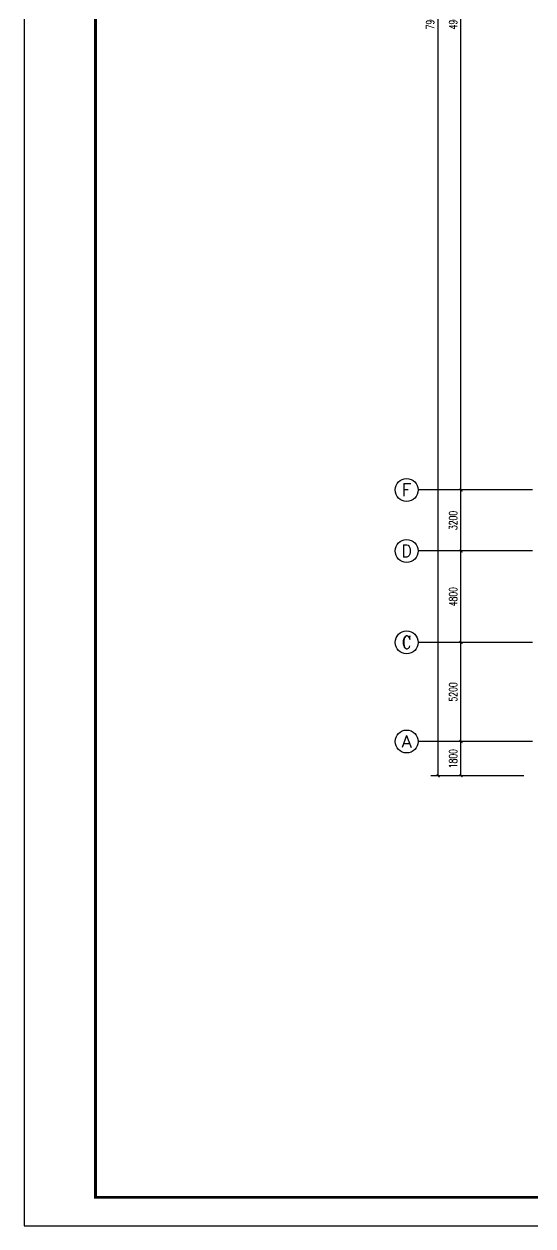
# Model space of a CAD drawing. Extents: x 1725663 to 4653551, y -550461 to 248782.
# Drawn here: x 2031892 to 2058572, y -271095 to -208020 of the extents above; entities that cross this region are included whole.
import ezdxf
from ezdxf.enums import TextEntityAlignment as Align

# ---------------------------------------------------------------- set-up
doc = ezdxf.new("R2010")
doc.units = 0
doc.header["$LTSCALE"] = 1000
for name, color, linetype in [('0-底图', 7, 'Continuous'), ('AXIS', 3, 'Continuous'), ('AXIS_TEXT', 7, 'Continuous'), ('BTTK', 7, 'Continuous'), ('PUB_TITLE', 4, 'Continuous')]:
    doc.layers.add(name, color=color, linetype=linetype)
doc.styles.add('_TCH_AXIS', font='COMPLEX', dxfattribs={"bigfont": 'GBCBIG'})
doc.styles.add('A_DIM_T3', font='SIMPLEX', dxfattribs={"width": 0.7, "bigfont": 'HZ'})
doc.styles.add('COMPLEX', font='COMPLEX')
doc.styles.add('HZ(TK)', font='geniso.shx', dxfattribs={"width": 0.9, "bigfont": 'hztxt.shx'})
doc.dimstyles.new('_TCH_ARCH&&150', dxfattribs={"dimtxt": 420, "dimasz": 150, "dimexe": 375, "dimexo": 450, "dimgap": 202.5, "dimtad": 1, "dimdec": 0, "dimzin": 0, "dimdsep": 46, "dimtxsty": 'A_DIM_T3', "dimblk": 'ARCHTICK', "dimcen": 0.09, "dimclrt": 7, "dimazin": 2, "dimtfac": 1, "dimtdec": 0, "dimtix": 1, "dimtmove": 2, "dimatfit": 3, "dimfxl": 150, "dimtolj": 1, "dimtzin": 0, "dimarcsym": 0})

# ---------------------------------------------------------------- blocks, each defined once
blk = doc.blocks.new('vhtemplate_2020年新竖式图框_A0')
at = {"layer": 'PUB_TITLE', "color": 7}
blk.add_lwpolyline([(0, 0), (1189, 0), (1189, 841), (0, 841)], close=True, dxfattribs=at)
at = {"layer": 'PUB_TITLE', "const_width": 1}
blk.add_lwpolyline([(25, 10), (1179, 10), (1179, 831), (25, 831)], close=True, dxfattribs=at)
at = {"layer": 'BTTK', "color": 4, "style": 'HZ(TK)', "width": 0.9}
for tag, p in [('合作单位', (1144, 743.5)), ('建设单位', (1144, 209.5)), ('工程名称', (1144, 176.5)), ('子项名称', (1154, 160)), ('图纸名称', (1144, 141))]:
    blk.add_attdef(tag, text='', height=3.5, dxfattribs=at).set_placement(p, align=Align.MIDDLE_CENTER)
for tag, p in [('注册证书号', (1156.5, 309.01)), ('注册印章号', (1156.5, 301.01)), ('设计号', (1154, 193)), ('图别', (1137.75, 34)), ('图号', (1170.25, 34)), ('版本号', (1137.75, 26)), ('日期', (1170.25, 26))]:
    blk.add_attdef(tag, text='', height=3.5, dxfattribs=at).set_placement(p, align=Align.MIDDLE)
blk = doc.blocks.new('_ArchTick')
at = {"color": 0, "linetype": 'ByBlock', "const_width": 0.4}
blk.add_lwpolyline([(-0.5, -0.5), (0.5, 0.5)], dxfattribs=at)
blk = doc.blocks.new('*D1056')
at = {"layer": 'AXIS', "color": 0, "lineweight": -2, "transparency": 16777216}
for p, q in [((1494857, -86738), (1489982, -86738)), ((1490357, -166338), (1490357, -86738)), ((1494857, -166338), (1489982, -166338))]:
    blk.add_line(p, q, dxfattribs=at)
at = {"layer": 'Defpoints', "color": 0, "transparency": 16777216}
for p in [(1490357, -86738), (1495307, -86738), (1495307, -166338)]:
    blk.add_point(p, dxfattribs=at)
at = {"layer": 'AXIS', "color": 0, "lineweight": -2, "transparency": 16777216, "xscale": 150, "yscale": 150, "zscale": 150}
for p, rotation in [((1490357, -86738), 90), ((1490357, -166338), 270)]:
    blk.add_blockref('_ArchTick', p, dxfattribs=dict(at, rotation=rotation))
at = {"layer": 'AXIS', "color": 7, "transparency": 16777216, "insert": (1489944, -126538), "char_height": 420, "attachment_point": 5, "rotation": 90, "style": 'A_DIM_T3'}
blk.add_mtext('\\A1;79600', dxfattribs=at)
blk = doc.blocks.new('*D1057')
at = {"layer": 'AXIS', "color": 0, "lineweight": -2, "transparency": 16777216}
for p, q in [((1494857, -164538), (1491182, -164538)), ((1491557, -166338), (1491557, -164538)), ((1494857, -166338), (1491182, -166338))]:
    blk.add_line(p, q, dxfattribs=at)
at = {"layer": 'Defpoints', "color": 0, "transparency": 16777216}
for p in [(1491557, -164538), (1495307, -164538), (1495307, -166338)]:
    blk.add_point(p, dxfattribs=at)
at = {"layer": 'AXIS', "color": 0, "lineweight": -2, "transparency": 16777216, "xscale": 150, "yscale": 150, "zscale": 150}
for p, rotation in [((1491557, -164538), 90), ((1491557, -166338), 270)]:
    blk.add_blockref('_ArchTick', p, dxfattribs=dict(at, rotation=rotation))
at = {"layer": 'AXIS', "color": 7, "transparency": 16777216, "insert": (1491144, -165438), "char_height": 420, "attachment_point": 5, "rotation": 90, "style": 'A_DIM_T3'}
blk.add_mtext('\\A1;1800', dxfattribs=at)
blk = doc.blocks.new('*D1058')
at = {"layer": 'AXIS', "color": 0, "lineweight": -2, "transparency": 16777216}
for p, q in [((1494857, -159338), (1491182, -159338)), ((1491557, -164538), (1491557, -159338)), ((1494857, -164538), (1491182, -164538))]:
    blk.add_line(p, q, dxfattribs=at)
at = {"layer": 'Defpoints', "color": 0, "transparency": 16777216}
for p in [(1491557, -159338), (1495307, -159338), (1495307, -164538)]:
    blk.add_point(p, dxfattribs=at)
at = {"layer": 'AXIS', "color": 0, "lineweight": -2, "transparency": 16777216, "xscale": 150, "yscale": 150, "zscale": 150}
for p, rotation in [((1491557, -159338), 90), ((1491557, -164538), 270)]:
    blk.add_blockref('_ArchTick', p, dxfattribs=dict(at, rotation=rotation))
at = {"layer": 'AXIS', "color": 7, "transparency": 16777216, "insert": (1491144, -161938), "char_height": 420, "attachment_point": 5, "rotation": 90, "style": 'A_DIM_T3'}
blk.add_mtext('\\A1;5200', dxfattribs=at)
blk = doc.blocks.new('*D1059')
at = {"layer": 'AXIS', "color": 0, "lineweight": -2, "transparency": 16777216}
for p, q in [((1494857, -154538), (1491182, -154538)), ((1491557, -159338), (1491557, -154538)), ((1494857, -159338), (1491182, -159338))]:
    blk.add_line(p, q, dxfattribs=at)
at = {"layer": 'Defpoints', "color": 0, "transparency": 16777216}
for p in [(1491557, -154538), (1495307, -154538), (1495307, -159338)]:
    blk.add_point(p, dxfattribs=at)
at = {"layer": 'AXIS', "color": 0, "lineweight": -2, "transparency": 16777216, "xscale": 150, "yscale": 150, "zscale": 150}
for p, rotation in [((1491557, -154538), 90), ((1491557, -159338), 270)]:
    blk.add_blockref('_ArchTick', p, dxfattribs=dict(at, rotation=rotation))
at = {"layer": 'AXIS', "color": 7, "transparency": 16777216, "insert": (1491144, -156938), "char_height": 420, "attachment_point": 5, "rotation": 90, "style": 'A_DIM_T3'}
blk.add_mtext('\\A1;4800', dxfattribs=at)
blk = doc.blocks.new('*D1060')
at = {"layer": 'AXIS', "color": 0, "lineweight": -2, "transparency": 16777216}
for p, q in [((1494857, -151338), (1491182, -151338)), ((1491557, -154538), (1491557, -151338)), ((1494857, -154538), (1491182, -154538))]:
    blk.add_line(p, q, dxfattribs=at)
at = {"layer": 'Defpoints', "color": 0, "transparency": 16777216}
for p in [(1491557, -151338), (1495307, -151338), (1495307, -154538)]:
    blk.add_point(p, dxfattribs=at)
at = {"layer": 'AXIS', "color": 0, "lineweight": -2, "transparency": 16777216, "xscale": 150, "yscale": 150, "zscale": 150}
for p, rotation in [((1491557, -151338), 90), ((1491557, -154538), 270)]:
    blk.add_blockref('_ArchTick', p, dxfattribs=dict(at, rotation=rotation))
at = {"layer": 'AXIS', "color": 7, "transparency": 16777216, "insert": (1491144, -152938), "char_height": 420, "attachment_point": 5, "rotation": 90, "style": 'A_DIM_T3'}
blk.add_mtext('\\A1;3200', dxfattribs=at)
blk = doc.blocks.new('*D1061')
at = {"layer": 'AXIS', "color": 0, "lineweight": -2, "transparency": 16777216}
for p, q in [((1494857, -101738), (1491182, -101738)), ((1491557, -151338), (1491557, -101738)), ((1494857, -151338), (1491182, -151338))]:
    blk.add_line(p, q, dxfattribs=at)
at = {"layer": 'Defpoints', "color": 0, "transparency": 16777216}
for p in [(1491557, -101738), (1495307, -101738), (1495307, -151338)]:
    blk.add_point(p, dxfattribs=at)
at = {"layer": 'AXIS', "color": 0, "lineweight": -2, "transparency": 16777216, "xscale": 150, "yscale": 150, "zscale": 150}
for p, rotation in [((1491557, -101738), 90), ((1491557, -151338), 270)]:
    blk.add_blockref('_ArchTick', p, dxfattribs=dict(at, rotation=rotation))
at = {"layer": 'AXIS', "color": 7, "transparency": 16777216, "insert": (1491144, -126538), "char_height": 420, "attachment_point": 5, "rotation": 90, "style": 'A_DIM_T3'}
blk.add_mtext('\\A1;49600', dxfattribs=at)
blk = doc.blocks.new('*D928')
at = {"layer": 'AXIS', "color": 0, "lineweight": -2, "transparency": 16777216}
for p, q in [((1494857, -86738), (1489982, -86738)), ((1490357, -166338), (1490357, -86738)), ((1494857, -166338), (1489982, -166338))]:
    blk.add_line(p, q, dxfattribs=at)
at = {"layer": 'Defpoints', "color": 0, "transparency": 16777216}
for p in [(1490357, -86738), (1495307, -86738), (1495307, -166338)]:
    blk.add_point(p, dxfattribs=at)
at = {"layer": 'AXIS', "color": 0, "lineweight": -2, "transparency": 16777216, "xscale": 150, "yscale": 150, "zscale": 150}
for p, rotation in [((1490357, -86738), 90), ((1490357, -166338), 270)]:
    blk.add_blockref('_ArchTick', p, dxfattribs=dict(at, rotation=rotation))
at = {"layer": 'AXIS', "color": 7, "transparency": 16777216, "insert": (1489944, -126538), "char_height": 420, "attachment_point": 5, "rotation": 90, "style": 'A_DIM_T3'}
blk.add_mtext('\\A1;79600', dxfattribs=at)
blk = doc.blocks.new('*D929')
at = {"layer": 'AXIS', "color": 0, "lineweight": -2, "transparency": 16777216}
for p, q in [((1494857, -164538), (1491182, -164538)), ((1491557, -166338), (1491557, -164538)), ((1494857, -166338), (1491182, -166338))]:
    blk.add_line(p, q, dxfattribs=at)
at = {"layer": 'Defpoints', "color": 0, "transparency": 16777216}
for p in [(1491557, -164538), (1495307, -164538), (1495307, -166338)]:
    blk.add_point(p, dxfattribs=at)
at = {"layer": 'AXIS', "color": 0, "lineweight": -2, "transparency": 16777216, "xscale": 150, "yscale": 150, "zscale": 150}
for p, rotation in [((1491557, -164538), 90), ((1491557, -166338), 270)]:
    blk.add_blockref('_ArchTick', p, dxfattribs=dict(at, rotation=rotation))
at = {"layer": 'AXIS', "color": 7, "transparency": 16777216, "insert": (1491144, -165438), "char_height": 420, "attachment_point": 5, "rotation": 90, "style": 'A_DIM_T3'}
blk.add_mtext('\\A1;1800', dxfattribs=at)
blk = doc.blocks.new('*D930')
at = {"layer": 'AXIS', "color": 0, "lineweight": -2, "transparency": 16777216}
for p, q in [((1494857, -159338), (1491182, -159338)), ((1491557, -164538), (1491557, -159338)), ((1494857, -164538), (1491182, -164538))]:
    blk.add_line(p, q, dxfattribs=at)
at = {"layer": 'Defpoints', "color": 0, "transparency": 16777216}
for p in [(1491557, -159338), (1495307, -159338), (1495307, -164538)]:
    blk.add_point(p, dxfattribs=at)
at = {"layer": 'AXIS', "color": 0, "lineweight": -2, "transparency": 16777216, "xscale": 150, "yscale": 150, "zscale": 150}
for p, rotation in [((1491557, -159338), 90), ((1491557, -164538), 270)]:
    blk.add_blockref('_ArchTick', p, dxfattribs=dict(at, rotation=rotation))
at = {"layer": 'AXIS', "color": 7, "transparency": 16777216, "insert": (1491144, -161938), "char_height": 420, "attachment_point": 5, "rotation": 90, "style": 'A_DIM_T3'}
blk.add_mtext('\\A1;5200', dxfattribs=at)
blk = doc.blocks.new('*D931')
at = {"layer": 'AXIS', "color": 0, "lineweight": -2, "transparency": 16777216}
for p, q in [((1494857, -154538), (1491182, -154538)), ((1491557, -159338), (1491557, -154538)), ((1494857, -159338), (1491182, -159338))]:
    blk.add_line(p, q, dxfattribs=at)
at = {"layer": 'Defpoints', "color": 0, "transparency": 16777216}
for p in [(1491557, -154538), (1495307, -154538), (1495307, -159338)]:
    blk.add_point(p, dxfattribs=at)
at = {"layer": 'AXIS', "color": 0, "lineweight": -2, "transparency": 16777216, "xscale": 150, "yscale": 150, "zscale": 150}
for p, rotation in [((1491557, -154538), 90), ((1491557, -159338), 270)]:
    blk.add_blockref('_ArchTick', p, dxfattribs=dict(at, rotation=rotation))
at = {"layer": 'AXIS', "color": 7, "transparency": 16777216, "insert": (1491144, -156938), "char_height": 420, "attachment_point": 5, "rotation": 90, "style": 'A_DIM_T3'}
blk.add_mtext('\\A1;4800', dxfattribs=at)
blk = doc.blocks.new('*D932')
at = {"layer": 'AXIS', "color": 0, "lineweight": -2, "transparency": 16777216}
for p, q in [((1494857, -151338), (1491182, -151338)), ((1491557, -154538), (1491557, -151338)), ((1494857, -154538), (1491182, -154538))]:
    blk.add_line(p, q, dxfattribs=at)
at = {"layer": 'Defpoints', "color": 0, "transparency": 16777216}
for p in [(1491557, -151338), (1495307, -151338), (1495307, -154538)]:
    blk.add_point(p, dxfattribs=at)
at = {"layer": 'AXIS', "color": 0, "lineweight": -2, "transparency": 16777216, "xscale": 150, "yscale": 150, "zscale": 150}
for p, rotation in [((1491557, -151338), 90), ((1491557, -154538), 270)]:
    blk.add_blockref('_ArchTick', p, dxfattribs=dict(at, rotation=rotation))
at = {"layer": 'AXIS', "color": 7, "transparency": 16777216, "insert": (1491144, -152938), "char_height": 420, "attachment_point": 5, "rotation": 90, "style": 'A_DIM_T3'}
blk.add_mtext('\\A1;3200', dxfattribs=at)
blk = doc.blocks.new('*D933')
at = {"layer": 'AXIS', "color": 0, "lineweight": -2, "transparency": 16777216}
for p, q in [((1494857, -101738), (1491182, -101738)), ((1491557, -151338), (1491557, -101738)), ((1494857, -151338), (1491182, -151338))]:
    blk.add_line(p, q, dxfattribs=at)
at = {"layer": 'Defpoints', "color": 0, "transparency": 16777216}
for p in [(1491557, -101738), (1495307, -101738), (1495307, -151338)]:
    blk.add_point(p, dxfattribs=at)
at = {"layer": 'AXIS', "color": 0, "lineweight": -2, "transparency": 16777216, "xscale": 150, "yscale": 150, "zscale": 150}
for p, rotation in [((1491557, -101738), 90), ((1491557, -151338), 270)]:
    blk.add_blockref('_ArchTick', p, dxfattribs=dict(at, rotation=rotation))
at = {"layer": 'AXIS', "color": 7, "transparency": 16777216, "insert": (1491144, -126538), "char_height": 420, "attachment_point": 5, "rotation": 90, "style": 'A_DIM_T3'}
blk.add_mtext('\\A1;49600', dxfattribs=at)
blk = doc.blocks.new('_AXISO')
blk.add_circle((0, 0), 0.5)
at = {"layer": 'AXIS_TEXT', "style": 'COMPLEX', "width": 1.041667}
blk.add_attdef('A', text='', height=0.56, dxfattribs=at).set_placement((-0.25, -0.28), (0.25, -0.28), align=Align.FIT)
blk = doc.blocks.new('*D992')
at = {"layer": 'AXIS', "color": 0, "lineweight": -2, "transparency": 16777216}
for p, q in [((1494857, -86738), (1489982, -86738)), ((1490357, -166338), (1490357, -86738)), ((1494857, -166338), (1489982, -166338))]:
    blk.add_line(p, q, dxfattribs=at)
at = {"layer": 'Defpoints', "color": 0, "transparency": 16777216}
for p in [(1490357, -86738), (1495307, -86738), (1495307, -166338)]:
    blk.add_point(p, dxfattribs=at)
at = {"layer": 'AXIS', "color": 0, "lineweight": -2, "transparency": 16777216, "xscale": 150, "yscale": 150, "zscale": 150}
for p, rotation in [((1490357, -86738), 90), ((1490357, -166338), 270)]:
    blk.add_blockref('_ArchTick', p, dxfattribs=dict(at, rotation=rotation))
at = {"layer": 'AXIS', "color": 7, "transparency": 16777216, "insert": (1489944, -126538), "char_height": 420, "attachment_point": 5, "rotation": 90, "style": 'A_DIM_T3'}
blk.add_mtext('\\A1;79600', dxfattribs=at)
blk = doc.blocks.new('*D993')
at = {"layer": 'AXIS', "color": 0, "lineweight": -2, "transparency": 16777216}
for p, q in [((1494857, -164538), (1491182, -164538)), ((1491557, -166338), (1491557, -164538)), ((1494857, -166338), (1491182, -166338))]:
    blk.add_line(p, q, dxfattribs=at)
at = {"layer": 'Defpoints', "color": 0, "transparency": 16777216}
for p in [(1491557, -164538), (1495307, -164538), (1495307, -166338)]:
    blk.add_point(p, dxfattribs=at)
at = {"layer": 'AXIS', "color": 0, "lineweight": -2, "transparency": 16777216, "xscale": 150, "yscale": 150, "zscale": 150}
for p, rotation in [((1491557, -164538), 90), ((1491557, -166338), 270)]:
    blk.add_blockref('_ArchTick', p, dxfattribs=dict(at, rotation=rotation))
at = {"layer": 'AXIS', "color": 7, "transparency": 16777216, "insert": (1491144, -165438), "char_height": 420, "attachment_point": 5, "rotation": 90, "style": 'A_DIM_T3'}
blk.add_mtext('\\A1;1800', dxfattribs=at)
blk = doc.blocks.new('*D994')
at = {"layer": 'AXIS', "color": 0, "lineweight": -2, "transparency": 16777216}
for p, q in [((1494857, -159338), (1491182, -159338)), ((1491557, -164538), (1491557, -159338)), ((1494857, -164538), (1491182, -164538))]:
    blk.add_line(p, q, dxfattribs=at)
at = {"layer": 'Defpoints', "color": 0, "transparency": 16777216}
for p in [(1491557, -159338), (1495307, -159338), (1495307, -164538)]:
    blk.add_point(p, dxfattribs=at)
at = {"layer": 'AXIS', "color": 0, "lineweight": -2, "transparency": 16777216, "xscale": 150, "yscale": 150, "zscale": 150}
for p, rotation in [((1491557, -159338), 90), ((1491557, -164538), 270)]:
    blk.add_blockref('_ArchTick', p, dxfattribs=dict(at, rotation=rotation))
at = {"layer": 'AXIS', "color": 7, "transparency": 16777216, "insert": (1491144, -161938), "char_height": 420, "attachment_point": 5, "rotation": 90, "style": 'A_DIM_T3'}
blk.add_mtext('\\A1;5200', dxfattribs=at)
blk = doc.blocks.new('*D995')
at = {"layer": 'AXIS', "color": 0, "lineweight": -2, "transparency": 16777216}
for p, q in [((1494857, -154538), (1491182, -154538)), ((1491557, -159338), (1491557, -154538)), ((1494857, -159338), (1491182, -159338))]:
    blk.add_line(p, q, dxfattribs=at)
at = {"layer": 'Defpoints', "color": 0, "transparency": 16777216}
for p in [(1491557, -154538), (1495307, -154538), (1495307, -159338)]:
    blk.add_point(p, dxfattribs=at)
at = {"layer": 'AXIS', "color": 0, "lineweight": -2, "transparency": 16777216, "xscale": 150, "yscale": 150, "zscale": 150}
for p, rotation in [((1491557, -154538), 90), ((1491557, -159338), 270)]:
    blk.add_blockref('_ArchTick', p, dxfattribs=dict(at, rotation=rotation))
at = {"layer": 'AXIS', "color": 7, "transparency": 16777216, "insert": (1491144, -156938), "char_height": 420, "attachment_point": 5, "rotation": 90, "style": 'A_DIM_T3'}
blk.add_mtext('\\A1;4800', dxfattribs=at)
blk = doc.blocks.new('*D996')
at = {"layer": 'AXIS', "color": 0, "lineweight": -2, "transparency": 16777216}
for p, q in [((1494857, -151338), (1491182, -151338)), ((1491557, -154538), (1491557, -151338)), ((1494857, -154538), (1491182, -154538))]:
    blk.add_line(p, q, dxfattribs=at)
at = {"layer": 'Defpoints', "color": 0, "transparency": 16777216}
for p in [(1491557, -151338), (1495307, -151338), (1495307, -154538)]:
    blk.add_point(p, dxfattribs=at)
at = {"layer": 'AXIS', "color": 0, "lineweight": -2, "transparency": 16777216, "xscale": 150, "yscale": 150, "zscale": 150}
for p, rotation in [((1491557, -151338), 90), ((1491557, -154538), 270)]:
    blk.add_blockref('_ArchTick', p, dxfattribs=dict(at, rotation=rotation))
at = {"layer": 'AXIS', "color": 7, "transparency": 16777216, "insert": (1491144, -152938), "char_height": 420, "attachment_point": 5, "rotation": 90, "style": 'A_DIM_T3'}
blk.add_mtext('\\A1;3200', dxfattribs=at)
blk = doc.blocks.new('*D997')
at = {"layer": 'AXIS', "color": 0, "lineweight": -2, "transparency": 16777216}
for p, q in [((1494857, -101738), (1491182, -101738)), ((1491557, -151338), (1491557, -101738)), ((1494857, -151338), (1491182, -151338))]:
    blk.add_line(p, q, dxfattribs=at)
at = {"layer": 'Defpoints', "color": 0, "transparency": 16777216}
for p in [(1491557, -101738), (1495307, -101738), (1495307, -151338)]:
    blk.add_point(p, dxfattribs=at)
at = {"layer": 'AXIS', "color": 0, "lineweight": -2, "transparency": 16777216, "xscale": 150, "yscale": 150, "zscale": 150}
for p, rotation in [((1491557, -101738), 90), ((1491557, -151338), 270)]:
    blk.add_blockref('_ArchTick', p, dxfattribs=dict(at, rotation=rotation))
at = {"layer": 'AXIS', "color": 7, "transparency": 16777216, "insert": (1491144, -126538), "char_height": 420, "attachment_point": 5, "rotation": 90, "style": 'A_DIM_T3'}
blk.add_mtext('\\A1;49600', dxfattribs=at)
blk = doc.blocks.new('ghgd')
at = {"layer": 'AXIS'}
for p, q in [((1495307, -151337.8), (1489307, -151337.8)), ((1495307, -154537.8), (1489307, -154537.8)), ((1495307, -159337.8), (1489307, -159337.8)), ((1495307, -164537.8), (1489307, -164537.8))]:
    blk.add_line(p, q, dxfattribs=at)
ref = blk.add_blockref('_AXISO', (1488707, -151337.8), dxfattribs=dict(at, xscale=1200, yscale=1200, zscale=1200))
ref.add_attrib('A', 'F', dxfattribs={"layer": 'AXIS_TEXT', "height": 668.2, "style": '_TCH_AXIS'}).set_placement((1488452.5, -151671.8), (1488961.5, -151671.8), align=Align.FIT)
ref = blk.add_blockref('_AXISO', (1488707, -154537.8), dxfattribs=dict(at, xscale=1200, yscale=1200, zscale=1200))
ref.add_attrib('A', 'D', dxfattribs={"layer": 'AXIS_TEXT', "height": 652.9, "style": '_TCH_AXIS'}).set_placement((1488442.7, -154864.2), (1488971.3, -154864.2), align=Align.FIT)
ref = blk.add_blockref('_AXISO', (1488707, -159337.8), dxfattribs=dict(at, xscale=1200, yscale=1200, zscale=1200))
ref.add_attrib('A', 'C', dxfattribs={"layer": 'AXIS_TEXT', "height": 683.5, "style": '_TCH_AXIS'}).set_placement((1488462.9, -159679.5), (1488951.1, -159679.5), align=Align.FIT)
ref = blk.add_blockref('_AXISO', (1488707, -164537.8), dxfattribs=dict(at, xscale=1200, yscale=1200, zscale=1200))
ref.add_attrib('A', 'A', dxfattribs={"layer": 'AXIS_TEXT', "height": 637.8, "style": '_TCH_AXIS'}).set_placement((1488433.7, -164856.6), (1488980.3, -164856.6), align=Align.FIT)
for p1, p2, distance, picture, middle in [((1495307, -166337.8), (1495307, -86737.8), 4950, '*D1056', (1489944.5, -126537.8)), ((1495307, -166337.8), (1495307, -86737.8), 4950, '*D928', (1489944.5, -126537.8)), ((1495307, -166337.8), (1495307, -86737.8), 4950, '*D992', (1489944.5, -126537.8)), ((1495307, -151337.8), (1495307, -101737.8), 3750, '*D1061', (1491144.5, -126537.8)), ((1495307, -151337.8), (1495307, -101737.8), 3750, '*D933', (1491144.5, -126537.8)), ((1495307, -151337.8), (1495307, -101737.8), 3750, '*D997', (1491144.5, -126537.8)), ((1495307, -154537.8), (1495307, -151337.8), 3750, '*D1060', (1491144.5, -152937.8)), ((1495307, -154537.8), (1495307, -151337.8), 3750, '*D932', (1491144.5, -152937.8)), ((1495307, -154537.8), (1495307, -151337.8), 3750, '*D996', (1491144.5, -152937.8)), ((1495307, -159337.8), (1495307, -154537.8), 3750, '*D1059', (1491144.5, -156937.8)), ((1495307, -159337.8), (1495307, -154537.8), 3750, '*D931', (1491144.5, -156937.8)), ((1495307, -159337.8), (1495307, -154537.8), 3750, '*D995', (1491144.5, -156937.8)), ((1495307, -164537.8), (1495307, -159337.8), 3750, '*D1058', (1491144.5, -161937.8)), ((1495307, -164537.8), (1495307, -159337.8), 3750, '*D930', (1491144.5, -161937.8)), ((1495307, -164537.8), (1495307, -159337.8), 3750, '*D994', (1491144.5, -161937.8)), ((1495307, -166337.8), (1495307, -164537.8), 3750, '*D1057', (1491144.5, -165437.8)), ((1495307, -166337.8), (1495307, -164537.8), 3750, '*D929', (1491144.5, -165437.8)), ((1495307, -166337.8), (1495307, -164537.8), 3750, '*D993', (1491144.5, -165437.8))]:
    dim = blk.add_aligned_dim(p1=p1, p2=p2, distance=distance, dimstyle='_TCH_ARCH&&150', dxfattribs=at)
    dim.commit()
    dim.dimension.update_dxf_attribs({"geometry": picture, "text_midpoint": middle})

msp = doc.modelspace()

# ---------------------------------------------------------------- block references
at = {"layer": '0-底图', "xscale": 150, "yscale": 150, "zscale": 150}
msp.add_blockref('vhtemplate_2020年新竖式图框_A0', (2031892, -271095), dxfattribs=at)
at = {"layer": '0-底图'}
msp.add_blockref('ghgd', (563243, -81133), dxfattribs=at)

doc.saveas('drawing.dxf')
